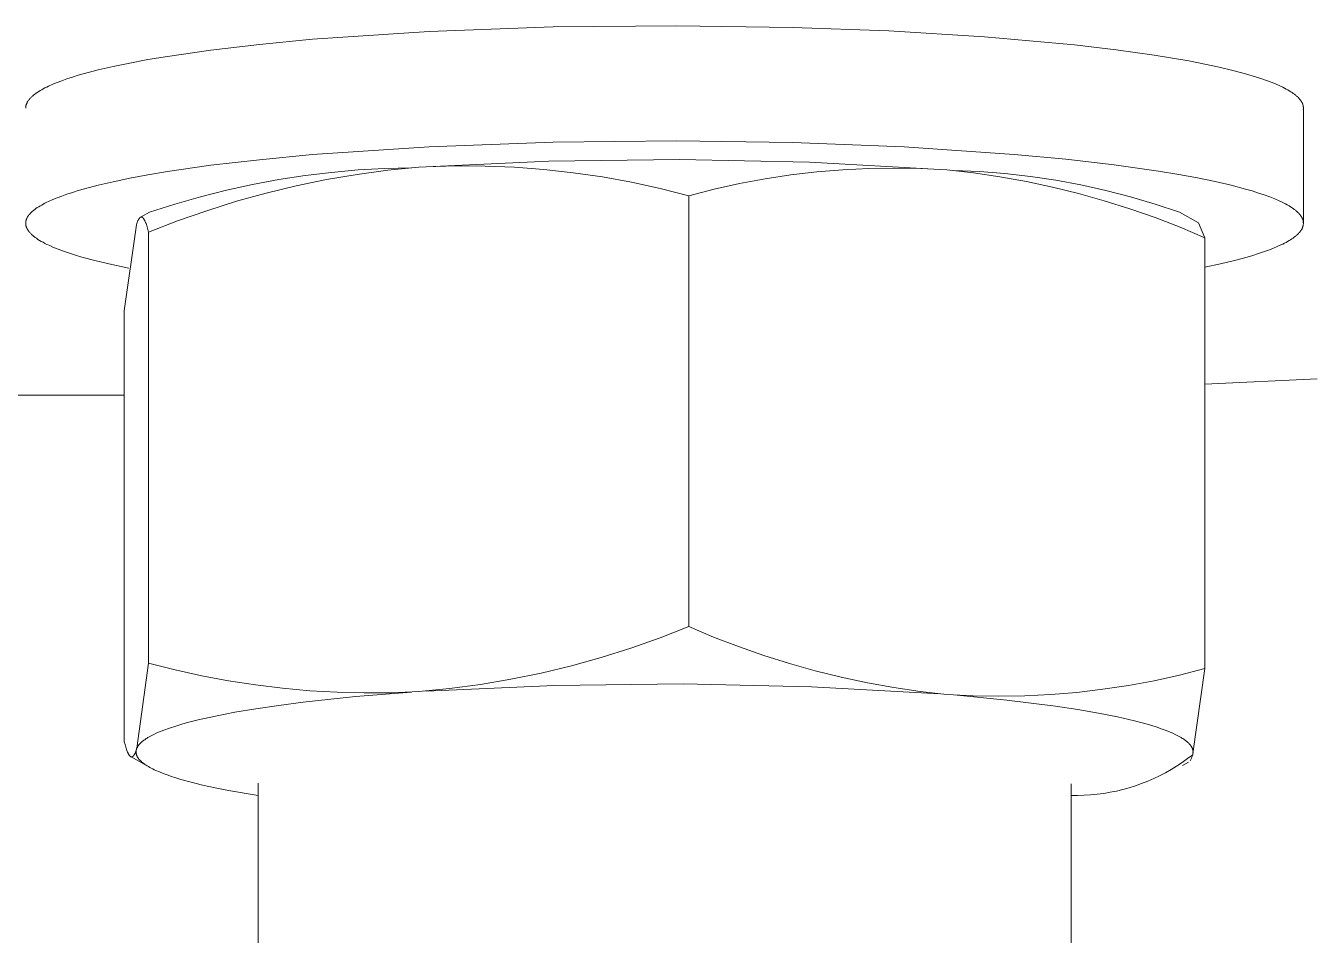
# Model space of a CAD drawing. Header units: millimetres. Extents: x -779 to 3049, y 55 to 2500.
# Drawn here: x -474.96 to -461.69, y 1987.08 to 1996.47 of the extents above; entities that cross this region are included whole.
import ezdxf

# ---------------------------------------------------------------- set-up
doc = ezdxf.new("R2010")
doc.units = ezdxf.units.MM
doc.layers.add('ZANO_R', color=7, linetype='Continuous', lineweight=0)

msp = doc.modelspace()

# ---------------------------------------------------------------- linework, layer by layer
at = {"layer": 'ZANO_R'}
for p, q in [((-471.995, 1996.332), (-470.789, 1996.413)), ((-470.789, 1996.413), (-469.508, 1996.459)), ((-469.508, 1996.459), (-468.234, 1996.472)), ((-468.234, 1996.472), (-467.035, 1996.455)), ((-467.035, 1996.455), (-466.04, 1996.418)), ((-466.04, 1996.418), (-465.053, 1996.358)), ((-473.046, 1996.221), (-472.544, 1996.279)), ((-472.544, 1996.279), (-471.995, 1996.332)), ((-465.053, 1996.358), (-464.123, 1996.274)), ((-464.123, 1996.274), (-463.694, 1996.224)), ((-473.696, 1996.122), (-473.494, 1996.156)), ((-473.494, 1996.156), (-473.046, 1996.221)), ((-463.694, 1996.224), (-463.299, 1996.168)), ((-463.299, 1996.168), (-462.941, 1996.108)), ((-474.351, 1995.978), (-474.211, 1996.015)), ((-474.211, 1996.015), (-474.055, 1996.052)), ((-474.055, 1996.052), (-473.883, 1996.087)), ((-473.883, 1996.087), (-473.696, 1996.122)), ((-462.941, 1996.108), (-462.778, 1996.076)), ((-462.778, 1996.076), (-462.627, 1996.044)), ((-462.627, 1996.044), (-462.487, 1996.01)), ((-462.487, 1996.01), (-462.358, 1995.976)), ((-474.721, 1995.848), (-474.679, 1995.867)), ((-474.679, 1995.867), (-474.634, 1995.885)), ((-474.634, 1995.885), (-474.585, 1995.904)), ((-474.585, 1995.904), (-474.532, 1995.923)), ((-474.532, 1995.923), (-474.476, 1995.941)), ((-474.476, 1995.941), (-474.415, 1995.96)), ((-474.415, 1995.96), (-474.351, 1995.978)), ((-462.358, 1995.976), (-462.242, 1995.942)), ((-462.242, 1995.942), (-462.189, 1995.924)), ((-462.189, 1995.924), (-462.139, 1995.907)), ((-462.139, 1995.907), (-462.092, 1995.889)), ((-462.092, 1995.889), (-462.048, 1995.871)), ((-462.048, 1995.871), (-462.007, 1995.854)), ((-474.909, 1995.725), (-474.904, 1995.731)), ((-474.904, 1995.731), (-474.899, 1995.736)), ((-474.899, 1995.736), (-474.893, 1995.741)), ((-474.893, 1995.741), (-474.887, 1995.746)), ((-474.887, 1995.746), (-474.881, 1995.752)), ((-474.881, 1995.752), (-474.875, 1995.757)), ((-474.875, 1995.757), (-474.868, 1995.762)), ((-474.868, 1995.762), (-474.862, 1995.767)), ((-474.862, 1995.767), (-474.855, 1995.772)), ((-474.855, 1995.772), (-474.84, 1995.783)), ((-474.84, 1995.783), (-474.824, 1995.793)), ((-474.824, 1995.793), (-474.809, 1995.802)), ((-474.809, 1995.802), (-474.793, 1995.811)), ((-474.793, 1995.811), (-474.776, 1995.82)), ((-474.776, 1995.82), (-474.759, 1995.83)), ((-474.759, 1995.83), (-474.74, 1995.839)), ((-474.74, 1995.839), (-474.721, 1995.848)), ((-462.007, 1995.854), (-461.97, 1995.836)), ((-461.97, 1995.836), (-461.952, 1995.827)), ((-461.952, 1995.827), (-461.935, 1995.818)), ((-461.935, 1995.818), (-461.919, 1995.809)), ((-461.919, 1995.809), (-461.904, 1995.8)), ((-461.904, 1995.8), (-461.889, 1995.791)), ((-461.889, 1995.791), (-461.876, 1995.782)), ((-461.876, 1995.782), (-461.863, 1995.773)), ((-461.863, 1995.773), (-461.851, 1995.764)), ((-461.851, 1995.764), (-461.839, 1995.755)), ((-461.839, 1995.755), (-461.834, 1995.751)), ((-461.834, 1995.751), (-461.829, 1995.746)), ((-461.829, 1995.746), (-461.824, 1995.742)), ((-461.824, 1995.742), (-461.819, 1995.737)), ((-461.819, 1995.737), (-461.814, 1995.733)), ((-461.814, 1995.733), (-461.81, 1995.728)), ((-461.81, 1995.728), (-461.805, 1995.724)), ((-474.958, 1995.633), (-474.957, 1995.636)), ((-474.958, 1995.631), (-474.958, 1995.633)), ((-474.958, 1995.628), (-474.958, 1995.631)), ((-474.958, 1995.625), (-474.958, 1995.628)), ((-474.958, 1995.622), (-474.958, 1995.625)), ((-474.957, 1995.639), (-474.956, 1995.642)), ((-474.957, 1995.636), (-474.957, 1995.639)), ((-474.956, 1995.644), (-474.955, 1995.647)), ((-474.956, 1995.642), (-474.956, 1995.644)), ((-474.955, 1995.65), (-474.954, 1995.653)), ((-474.955, 1995.647), (-474.955, 1995.65)), ((-474.954, 1995.653), (-474.953, 1995.655)), ((-474.953, 1995.655), (-474.952, 1995.658)), ((-474.952, 1995.658), (-474.951, 1995.661)), ((-474.951, 1995.661), (-474.95, 1995.664)), ((-474.95, 1995.664), (-474.949, 1995.666)), ((-474.949, 1995.666), (-474.948, 1995.669)), ((-474.948, 1995.669), (-474.947, 1995.672)), ((-474.947, 1995.672), (-474.946, 1995.674)), ((-474.946, 1995.674), (-474.944, 1995.677)), ((-474.944, 1995.677), (-474.943, 1995.68)), ((-474.943, 1995.68), (-474.942, 1995.683)), ((-474.942, 1995.683), (-474.94, 1995.685)), ((-474.94, 1995.685), (-474.938, 1995.688)), ((-474.938, 1995.688), (-474.937, 1995.691)), ((-474.937, 1995.691), (-474.935, 1995.693)), ((-474.935, 1995.693), (-474.931, 1995.699)), ((-474.931, 1995.699), (-474.927, 1995.704)), ((-474.927, 1995.704), (-474.923, 1995.709)), ((-474.923, 1995.709), (-474.919, 1995.715)), ((-474.919, 1995.715), (-474.914, 1995.72)), ((-474.914, 1995.72), (-474.909, 1995.725)), ((-461.805, 1995.724), (-461.801, 1995.719)), ((-461.801, 1995.719), (-461.797, 1995.715)), ((-461.797, 1995.715), (-461.794, 1995.71)), ((-461.794, 1995.71), (-461.79, 1995.706)), ((-461.79, 1995.706), (-461.787, 1995.702)), ((-461.787, 1995.702), (-461.784, 1995.697)), ((-461.784, 1995.697), (-461.781, 1995.693)), ((-461.781, 1995.693), (-461.778, 1995.688)), ((-461.778, 1995.688), (-461.775, 1995.684)), ((-461.775, 1995.684), (-461.773, 1995.679)), ((-461.773, 1995.679), (-461.771, 1995.675)), ((-461.771, 1995.675), (-461.769, 1995.671)), ((-461.769, 1995.671), (-461.767, 1995.666)), ((-461.767, 1995.666), (-461.765, 1995.662)), ((-461.765, 1995.662), (-461.764, 1995.657)), ((-461.764, 1995.657), (-461.762, 1995.653)), ((-461.762, 1995.653), (-461.761, 1995.649)), ((-461.761, 1995.649), (-461.76, 1995.644)), ((-461.76, 1995.644), (-461.76, 1995.64)), ((-461.76, 1995.64), (-461.759, 1995.635)), ((-461.759, 1995.606), (-461.76, 1995.605)), ((-461.759, 1995.635), (-461.758, 1995.631)), ((-461.758, 1995.631), (-461.758, 1995.627)), ((-461.758, 1995.627), (-461.758, 1995.622)), ((-461.758, 1995.622), (-461.758, 1994.436)), ((-471.995, 1995.142), (-470.789, 1995.223)), ((-470.789, 1995.223), (-469.508, 1995.269)), ((-469.508, 1995.269), (-468.234, 1995.282)), ((-468.234, 1995.282), (-467.035, 1995.265)), ((-467.035, 1995.265), (-465.881, 1995.22)), ((-465.881, 1995.22), (-464.748, 1995.144)), ((-473.046, 1995.031), (-472.544, 1995.089)), ((-472.544, 1995.089), (-471.995, 1995.142)), ((-469.552, 1995.075), (-470.897, 1995.011)), ((-468.205, 1995.092), (-469.552, 1995.075)), ((-466.859, 1995.063), (-468.205, 1995.092)), ((-465.514, 1994.989), (-466.859, 1995.063)), ((-464.748, 1995.144), (-464.213, 1995.094)), ((-464.213, 1995.094), (-463.713, 1995.036)), ((-473.883, 1994.897), (-473.696, 1994.932)), ((-473.696, 1994.932), (-473.494, 1994.966)), ((-473.494, 1994.966), (-473.046, 1995.031)), ((-471.798, 1994.958), (-472.071, 1994.925)), ((-471.849, 1994.883), (-471.533, 1994.937)), ((-471.523, 1994.983), (-471.798, 1994.958)), ((-471.533, 1994.937), (-471.216, 1994.98)), ((-471.248, 1994.999), (-471.523, 1994.983)), ((-470.973, 1995.006), (-471.248, 1994.999)), ((-471.216, 1994.98), (-470.897, 1995.011)), ((-470.821, 1995.016), (-470.517, 1995.025)), ((-470.517, 1995.025), (-470.212, 1995.023)), ((-470.212, 1995.023), (-469.907, 1995.011)), ((-469.907, 1995.011), (-469.604, 1994.988)), ((-469.604, 1994.988), (-469.301, 1994.954)), ((-469.301, 1994.954), (-468.999, 1994.911)), ((-467.319, 1994.891), (-467.053, 1994.932)), ((-467.053, 1994.932), (-466.785, 1994.963)), ((-466.785, 1994.963), (-466.517, 1994.985)), ((-466.517, 1994.985), (-466.248, 1994.998)), ((-466.248, 1994.998), (-465.979, 1995.002)), ((-465.979, 1995.002), (-465.71, 1994.997)), ((-465.71, 1994.997), (-465.442, 1994.983)), ((-465.442, 1994.983), (-465.167, 1994.952)), ((-465.105, 1994.966), (-465.37, 1994.977)), ((-465.167, 1994.952), (-464.893, 1994.912)), ((-464.842, 1994.945), (-465.105, 1994.966)), ((-464.579, 1994.916), (-464.842, 1994.945)), ((-463.713, 1995.036), (-463.256, 1994.971)), ((-463.256, 1994.971), (-463.046, 1994.937)), ((-463.046, 1994.937), (-462.851, 1994.901)), ((-474.351, 1994.788), (-474.211, 1994.825)), ((-474.211, 1994.825), (-474.055, 1994.862)), ((-474.055, 1994.862), (-473.883, 1994.897)), ((-472.614, 1994.833), (-472.884, 1994.774)), ((-472.343, 1994.883), (-472.614, 1994.833)), ((-472.474, 1994.744), (-472.163, 1994.819)), ((-472.071, 1994.925), (-472.343, 1994.883)), ((-472.163, 1994.819), (-471.849, 1994.883)), ((-468.999, 1994.911), (-468.699, 1994.856)), ((-468.699, 1994.856), (-468.402, 1994.792)), ((-467.846, 1994.784), (-467.583, 1994.842)), ((-467.583, 1994.842), (-467.319, 1994.891)), ((-464.893, 1994.912), (-464.62, 1994.863)), ((-464.62, 1994.863), (-464.35, 1994.806)), ((-464.317, 1994.877), (-464.579, 1994.916)), ((-464.35, 1994.806), (-464.081, 1994.74)), ((-464.057, 1994.829), (-464.317, 1994.877)), ((-463.799, 1994.772), (-464.057, 1994.829)), ((-462.851, 1994.901), (-462.67, 1994.863)), ((-462.67, 1994.863), (-462.504, 1994.825)), ((-462.504, 1994.825), (-462.355, 1994.786)), ((-474.721, 1994.658), (-474.679, 1994.677)), ((-474.679, 1994.677), (-474.634, 1994.695)), ((-474.634, 1994.695), (-474.585, 1994.714)), ((-474.585, 1994.714), (-474.532, 1994.733)), ((-474.532, 1994.733), (-474.476, 1994.751)), ((-474.476, 1994.751), (-474.415, 1994.77)), ((-474.415, 1994.77), (-474.351, 1994.788)), ((-473.151, 1994.707), (-473.416, 1994.631)), ((-472.884, 1994.774), (-473.151, 1994.707)), ((-472.782, 1994.659), (-472.474, 1994.744)), ((-468.402, 1994.792), (-468.106, 1994.717)), ((-468.106, 1994.717), (-467.846, 1994.784)), ((-468.106, 1994.717), (-468.106, 1990.269)), ((-464.081, 1994.74), (-463.815, 1994.665)), ((-463.815, 1994.665), (-463.551, 1994.582)), ((-463.543, 1994.706), (-463.799, 1994.772)), ((-463.289, 1994.631), (-463.543, 1994.706)), ((-462.355, 1994.786), (-462.287, 1994.766)), ((-462.287, 1994.766), (-462.222, 1994.745)), ((-462.222, 1994.745), (-462.162, 1994.725)), ((-462.162, 1994.725), (-462.106, 1994.705)), ((-462.106, 1994.705), (-462.054, 1994.684)), ((-462.054, 1994.684), (-462.007, 1994.663)), ((-474.916, 1994.528), (-474.912, 1994.533)), ((-474.912, 1994.533), (-474.908, 1994.537)), ((-474.908, 1994.537), (-474.903, 1994.542)), ((-474.903, 1994.542), (-474.898, 1994.547)), ((-474.898, 1994.547), (-474.893, 1994.552)), ((-474.893, 1994.552), (-474.888, 1994.556)), ((-474.888, 1994.556), (-474.882, 1994.561)), ((-474.882, 1994.561), (-474.876, 1994.566)), ((-474.876, 1994.566), (-474.864, 1994.575)), ((-474.864, 1994.575), (-474.852, 1994.584)), ((-474.852, 1994.584), (-474.838, 1994.594)), ((-474.838, 1994.594), (-474.824, 1994.603)), ((-474.824, 1994.603), (-474.809, 1994.612)), ((-474.809, 1994.612), (-474.793, 1994.621)), ((-474.793, 1994.621), (-474.776, 1994.63)), ((-474.776, 1994.63), (-474.759, 1994.64)), ((-474.759, 1994.64), (-474.74, 1994.649)), ((-474.74, 1994.649), (-474.721, 1994.658)), ((-473.766, 1994.498), (-473.678, 1994.547)), ((-473.416, 1994.631), (-473.678, 1994.547)), ((-473.39, 1994.456), (-473.088, 1994.562)), ((-473.088, 1994.562), (-472.782, 1994.659)), ((-463.551, 1994.582), (-463.29, 1994.491)), ((-463.038, 1994.547), (-463.289, 1994.631)), ((-463.038, 1994.547), (-462.843, 1994.438)), ((-462.007, 1994.663), (-461.985, 1994.653)), ((-461.985, 1994.653), (-461.964, 1994.643)), ((-461.964, 1994.643), (-461.944, 1994.632)), ((-461.944, 1994.632), (-461.925, 1994.622)), ((-461.925, 1994.622), (-461.907, 1994.612)), ((-461.907, 1994.612), (-461.89, 1994.601)), ((-461.89, 1994.601), (-461.874, 1994.591)), ((-461.874, 1994.591), (-461.859, 1994.58)), ((-461.859, 1994.58), (-461.852, 1994.575)), ((-461.852, 1994.575), (-461.845, 1994.57)), ((-461.845, 1994.57), (-461.839, 1994.565)), ((-461.839, 1994.565), (-461.833, 1994.56)), ((-461.833, 1994.56), (-461.827, 1994.554)), ((-461.827, 1994.554), (-461.821, 1994.549)), ((-461.821, 1994.549), (-461.815, 1994.544)), ((-461.815, 1994.544), (-461.81, 1994.539)), ((-461.81, 1994.539), (-461.805, 1994.534)), ((-461.805, 1994.534), (-461.801, 1994.529)), ((-474.958, 1994.442), (-474.957, 1994.445)), ((-474.958, 1994.44), (-474.958, 1994.442)), ((-474.958, 1994.437), (-474.958, 1994.44)), ((-474.958, 1994.435), (-474.958, 1994.437)), ((-474.958, 1994.432), (-474.958, 1994.435)), ((-474.958, 1994.43), (-474.958, 1994.432)), ((-474.958, 1994.427), (-474.958, 1994.43)), ((-474.958, 1994.425), (-474.958, 1994.427)), ((-474.958, 1994.422), (-474.958, 1994.425)), ((-474.957, 1994.42), (-474.958, 1994.422)), ((-474.957, 1994.45), (-474.956, 1994.452)), ((-474.957, 1994.447), (-474.957, 1994.45)), ((-474.957, 1994.445), (-474.957, 1994.447)), ((-474.957, 1994.417), (-474.957, 1994.42)), ((-474.957, 1994.415), (-474.957, 1994.417)), ((-474.956, 1994.412), (-474.957, 1994.415)), ((-474.956, 1994.455), (-474.955, 1994.457)), ((-474.956, 1994.452), (-474.956, 1994.455)), ((-474.956, 1994.41), (-474.956, 1994.412)), ((-474.955, 1994.407), (-474.956, 1994.41)), ((-474.955, 1994.46), (-474.954, 1994.462)), ((-474.955, 1994.457), (-474.955, 1994.46)), ((-474.955, 1994.405), (-474.955, 1994.407)), ((-474.954, 1994.402), (-474.955, 1994.405)), ((-474.954, 1994.462), (-474.953, 1994.465)), ((-474.953, 1994.4), (-474.954, 1994.402)), ((-474.953, 1994.467), (-474.952, 1994.469)), ((-474.953, 1994.465), (-474.953, 1994.467)), ((-474.952, 1994.397), (-474.953, 1994.4)), ((-474.952, 1994.469), (-474.951, 1994.472)), ((-474.951, 1994.472), (-474.95, 1994.474)), ((-474.95, 1994.474), (-474.949, 1994.477)), ((-474.949, 1994.477), (-474.948, 1994.479)), ((-474.948, 1994.479), (-474.947, 1994.482)), ((-474.947, 1994.482), (-474.946, 1994.484)), ((-474.946, 1994.484), (-474.945, 1994.487)), ((-474.945, 1994.487), (-474.943, 1994.489)), ((-474.943, 1994.489), (-474.941, 1994.494)), ((-474.941, 1994.494), (-474.938, 1994.499)), ((-474.938, 1994.499), (-474.935, 1994.504)), ((-474.935, 1994.504), (-474.932, 1994.509)), ((-474.932, 1994.509), (-474.928, 1994.513)), ((-474.928, 1994.513), (-474.924, 1994.518)), ((-474.924, 1994.518), (-474.92, 1994.523)), ((-474.92, 1994.523), (-474.916, 1994.528)), ((-473.94, 1993.528), (-473.814, 1994.417)), ((-473.814, 1994.417), (-473.81, 1994.429)), ((-473.81, 1994.429), (-473.806, 1994.441)), ((-473.806, 1994.441), (-473.802, 1994.451)), ((-473.802, 1994.451), (-473.8, 1994.456)), ((-473.8, 1994.456), (-473.798, 1994.46)), ((-473.798, 1994.46), (-473.796, 1994.464)), ((-473.796, 1994.464), (-473.794, 1994.468)), ((-473.794, 1994.468), (-473.792, 1994.472)), ((-473.792, 1994.472), (-473.79, 1994.475)), ((-473.79, 1994.475), (-473.789, 1994.477)), ((-473.789, 1994.477), (-473.788, 1994.479)), ((-473.788, 1994.479), (-473.787, 1994.48)), ((-473.787, 1994.48), (-473.786, 1994.482)), ((-473.786, 1994.482), (-473.785, 1994.483)), ((-473.785, 1994.483), (-473.784, 1994.484)), ((-473.784, 1994.484), (-473.783, 1994.485)), ((-473.783, 1994.485), (-473.782, 1994.487)), ((-473.782, 1994.487), (-473.781, 1994.488)), ((-473.781, 1994.488), (-473.78, 1994.489)), ((-473.78, 1994.489), (-473.779, 1994.49)), ((-473.779, 1994.49), (-473.778, 1994.491)), ((-473.778, 1994.491), (-473.777, 1994.491)), ((-473.777, 1994.491), (-473.776, 1994.492)), ((-473.777, 1994.491), (-473.777, 1994.491)), ((-473.776, 1994.492), (-473.775, 1994.493)), ((-473.776, 1994.492), (-473.776, 1994.492)), ((-473.775, 1994.493), (-473.775, 1994.493)), ((-473.775, 1994.493), (-473.774, 1994.493)), ((-473.774, 1994.493), (-473.774, 1994.494)), ((-473.774, 1994.494), (-473.773, 1994.494)), ((-473.773, 1994.494), (-473.772, 1994.495)), ((-473.773, 1994.494), (-473.773, 1994.494)), ((-473.772, 1994.495), (-473.772, 1994.495)), ((-473.772, 1994.495), (-473.771, 1994.495)), ((-473.771, 1994.495), (-473.771, 1994.495)), ((-473.771, 1994.495), (-473.77, 1994.495)), ((-473.77, 1994.495), (-473.77, 1994.496)), ((-473.77, 1994.496), (-473.769, 1994.496)), ((-473.769, 1994.496), (-473.769, 1994.496)), ((-473.769, 1994.496), (-473.768, 1994.496)), ((-473.768, 1994.496), (-473.768, 1994.496)), ((-473.768, 1994.496), (-473.767, 1994.496)), ((-473.767, 1994.496), (-473.767, 1994.497)), ((-473.767, 1994.497), (-473.766, 1994.497)), ((-473.766, 1994.497), (-473.766, 1994.497)), ((-473.766, 1994.497), (-473.765, 1994.497)), ((-473.765, 1994.497), (-473.765, 1994.497)), ((-473.765, 1994.497), (-473.764, 1994.497)), ((-473.764, 1994.497), (-473.764, 1994.497)), ((-473.764, 1994.497), (-473.763, 1994.497)), ((-473.763, 1994.497), (-473.763, 1994.497)), ((-473.763, 1994.497), (-473.762, 1994.497)), ((-473.762, 1994.497), (-473.762, 1994.497)), ((-473.762, 1994.497), (-473.761, 1994.497)), ((-473.761, 1994.497), (-473.761, 1994.497)), ((-473.761, 1994.497), (-473.76, 1994.497)), ((-473.76, 1994.497), (-473.76, 1994.497)), ((-473.76, 1994.497), (-473.759, 1994.496)), ((-473.759, 1994.496), (-473.759, 1994.496)), ((-473.759, 1994.496), (-473.758, 1994.496)), ((-473.758, 1994.496), (-473.758, 1994.496)), ((-473.758, 1994.496), (-473.758, 1994.496)), ((-473.758, 1994.496), (-473.757, 1994.496)), ((-473.757, 1994.496), (-473.757, 1994.495)), ((-473.757, 1994.495), (-473.756, 1994.495)), ((-473.756, 1994.495), (-473.756, 1994.495)), ((-473.756, 1994.495), (-473.755, 1994.495)), ((-473.755, 1994.495), (-473.755, 1994.495)), ((-473.755, 1994.495), (-473.754, 1994.494)), ((-473.754, 1994.494), (-473.754, 1994.494)), ((-473.754, 1994.494), (-473.753, 1994.494)), ((-473.753, 1994.494), (-473.753, 1994.493)), ((-473.753, 1994.493), (-473.752, 1994.493)), ((-473.752, 1994.493), (-473.752, 1994.493)), ((-473.752, 1994.493), (-473.751, 1994.492)), ((-473.751, 1994.492), (-473.751, 1994.492)), ((-473.751, 1994.492), (-473.75, 1994.492)), ((-473.75, 1994.492), (-473.749, 1994.491)), ((-473.749, 1994.491), (-473.748, 1994.49)), ((-473.748, 1994.49), (-473.747, 1994.489)), ((-473.747, 1994.489), (-473.746, 1994.488)), ((-473.746, 1994.488), (-473.745, 1994.487)), ((-473.745, 1994.487), (-473.744, 1994.486)), ((-473.744, 1994.486), (-473.743, 1994.485)), ((-473.743, 1994.485), (-473.742, 1994.484)), ((-473.742, 1994.484), (-473.741, 1994.482)), ((-473.741, 1994.482), (-473.74, 1994.481)), ((-473.74, 1994.481), (-473.739, 1994.48)), ((-473.739, 1994.48), (-473.738, 1994.478)), ((-473.738, 1994.478), (-473.736, 1994.475)), ((-473.736, 1994.475), (-473.734, 1994.472)), ((-473.734, 1994.472), (-473.733, 1994.469)), ((-473.733, 1994.469), (-473.731, 1994.465)), ((-473.731, 1994.465), (-473.729, 1994.461)), ((-473.729, 1994.461), (-473.727, 1994.457)), ((-473.727, 1994.457), (-473.723, 1994.449)), ((-473.723, 1994.449), (-473.719, 1994.439)), ((-473.719, 1994.439), (-473.715, 1994.429)), ((-473.715, 1994.429), (-473.711, 1994.419)), ((-473.711, 1994.419), (-473.707, 1994.407)), ((-473.707, 1994.407), (-473.703, 1994.395)), ((-473.688, 1994.339), (-473.39, 1994.456)), ((-463.29, 1994.491), (-463.031, 1994.391)), ((-462.777, 1994.283), (-462.843, 1994.438)), ((-461.801, 1994.529), (-461.796, 1994.523)), ((-461.796, 1994.523), (-461.792, 1994.518)), ((-461.792, 1994.518), (-461.788, 1994.513)), ((-461.788, 1994.513), (-461.784, 1994.508)), ((-461.784, 1994.508), (-461.781, 1994.503)), ((-461.781, 1994.503), (-461.778, 1994.498)), ((-461.778, 1994.498), (-461.775, 1994.492)), ((-461.775, 1994.492), (-461.772, 1994.487)), ((-461.772, 1994.487), (-461.77, 1994.482)), ((-461.77, 1994.482), (-461.767, 1994.477)), ((-461.767, 1994.477), (-461.765, 1994.472)), ((-461.765, 1994.472), (-461.764, 1994.467)), ((-461.764, 1994.467), (-461.762, 1994.462)), ((-461.763, 1994.401), (-461.764, 1994.396)), ((-461.761, 1994.406), (-461.763, 1994.401)), ((-461.762, 1994.462), (-461.761, 1994.457)), ((-461.761, 1994.457), (-461.76, 1994.452)), ((-461.76, 1994.411), (-461.761, 1994.406)), ((-461.76, 1994.452), (-461.759, 1994.447)), ((-461.759, 1994.416), (-461.76, 1994.411)), ((-461.759, 1994.447), (-461.759, 1994.441)), ((-461.759, 1994.441), (-461.758, 1994.436)), ((-461.758, 1994.426), (-461.759, 1994.421)), ((-461.759, 1994.421), (-461.759, 1994.416)), ((-461.758, 1994.436), (-461.758, 1994.431)), ((-461.758, 1994.431), (-461.758, 1994.426)), ((-474.952, 1994.394), (-474.952, 1994.397)), ((-474.951, 1994.392), (-474.952, 1994.394)), ((-474.95, 1994.389), (-474.951, 1994.392)), ((-474.949, 1994.387), (-474.95, 1994.389)), ((-474.948, 1994.384), (-474.949, 1994.387)), ((-474.946, 1994.382), (-474.948, 1994.384)), ((-474.945, 1994.379), (-474.946, 1994.382)), ((-474.944, 1994.377), (-474.945, 1994.379)), ((-474.943, 1994.374), (-474.944, 1994.377)), ((-474.941, 1994.372), (-474.943, 1994.374)), ((-474.94, 1994.369), (-474.941, 1994.372)), ((-474.937, 1994.364), (-474.94, 1994.369)), ((-474.933, 1994.359), (-474.937, 1994.364)), ((-474.93, 1994.354), (-474.933, 1994.359)), ((-474.926, 1994.349), (-474.93, 1994.354)), ((-474.922, 1994.344), (-474.926, 1994.349)), ((-474.918, 1994.338), (-474.922, 1994.344)), ((-474.913, 1994.333), (-474.918, 1994.338)), ((-474.908, 1994.328), (-474.913, 1994.333)), ((-474.903, 1994.323), (-474.908, 1994.328)), ((-474.898, 1994.318), (-474.903, 1994.323)), ((-474.893, 1994.313), (-474.898, 1994.318)), ((-474.887, 1994.308), (-474.893, 1994.313)), ((-474.881, 1994.303), (-474.887, 1994.308)), ((-474.874, 1994.297), (-474.881, 1994.303)), ((-474.868, 1994.292), (-474.874, 1994.297)), ((-474.861, 1994.287), (-474.868, 1994.292)), ((-474.847, 1994.277), (-474.861, 1994.287)), ((-474.831, 1994.266), (-474.847, 1994.277)), ((-473.703, 1994.395), (-473.696, 1994.368)), ((-473.696, 1994.368), (-473.688, 1994.339)), ((-473.688, 1989.892), (-473.688, 1994.339)), ((-463.031, 1994.391), (-462.777, 1994.283)), ((-462.777, 1989.836), (-462.777, 1994.283)), ((-461.878, 1994.271), (-461.892, 1994.262)), ((-461.864, 1994.28), (-461.878, 1994.271)), ((-461.852, 1994.29), (-461.864, 1994.28)), ((-461.84, 1994.299), (-461.852, 1994.29)), ((-461.834, 1994.304), (-461.84, 1994.299)), ((-461.828, 1994.309), (-461.834, 1994.304)), ((-461.823, 1994.313), (-461.828, 1994.309)), ((-461.818, 1994.318), (-461.823, 1994.313)), ((-461.813, 1994.323), (-461.818, 1994.318)), ((-461.808, 1994.328), (-461.813, 1994.323)), ((-461.804, 1994.333), (-461.808, 1994.328)), ((-461.799, 1994.337), (-461.804, 1994.333)), ((-461.795, 1994.342), (-461.799, 1994.337)), ((-461.791, 1994.347), (-461.795, 1994.342)), ((-461.788, 1994.352), (-461.791, 1994.347)), ((-461.784, 1994.357), (-461.788, 1994.352)), ((-461.781, 1994.362), (-461.784, 1994.357)), ((-461.778, 1994.367), (-461.781, 1994.362)), ((-461.775, 1994.372), (-461.778, 1994.367)), ((-461.772, 1994.376), (-461.775, 1994.372)), ((-461.77, 1994.381), (-461.772, 1994.376)), ((-461.768, 1994.386), (-461.77, 1994.381)), ((-461.766, 1994.391), (-461.768, 1994.386)), ((-461.764, 1994.396), (-461.766, 1994.391)), ((-474.815, 1994.256), (-474.831, 1994.266)), ((-474.797, 1994.246), (-474.815, 1994.256)), ((-474.779, 1994.236), (-474.797, 1994.246)), ((-474.759, 1994.225), (-474.779, 1994.236)), ((-474.739, 1994.215), (-474.759, 1994.225)), ((-474.717, 1994.205), (-474.739, 1994.215)), ((-474.671, 1994.184), (-474.717, 1994.205)), ((-474.621, 1994.164), (-474.671, 1994.184)), ((-474.566, 1994.144), (-474.621, 1994.164)), ((-474.507, 1994.123), (-474.566, 1994.144)), ((-462.169, 1994.137), (-462.222, 1994.119)), ((-462.119, 1994.155), (-462.169, 1994.137)), ((-462.073, 1994.173), (-462.119, 1994.155)), ((-462.03, 1994.191), (-462.073, 1994.173)), ((-461.991, 1994.209), (-462.03, 1994.191)), ((-461.972, 1994.218), (-461.991, 1994.209)), ((-461.955, 1994.226), (-461.972, 1994.218)), ((-461.938, 1994.235), (-461.955, 1994.226)), ((-461.922, 1994.244), (-461.938, 1994.235)), ((-461.906, 1994.253), (-461.922, 1994.244)), ((-461.892, 1994.262), (-461.906, 1994.253)), ((-474.444, 1994.103), (-474.507, 1994.123)), ((-474.377, 1994.084), (-474.444, 1994.103)), ((-474.231, 1994.044), (-474.377, 1994.084)), ((-474.069, 1994.006), (-474.231, 1994.044)), ((-473.892, 1993.969), (-474.069, 1994.006)), ((-462.616, 1994.013), (-462.777, 1993.979)), ((-462.471, 1994.048), (-462.616, 1994.013)), ((-462.339, 1994.083), (-462.471, 1994.048)), ((-462.279, 1994.101), (-462.339, 1994.083)), ((-462.222, 1994.119), (-462.279, 1994.101)), ((-473.94, 1989.08), (-473.94, 1993.528)), ((-461.616, 1992.825), (-462.777, 1992.771)), ((-473.94, 1992.659), (-488.359, 1992.659)), ((-468.405, 1990.152), (-468.707, 1990.046)), ((-468.106, 1990.269), (-468.405, 1990.152)), ((-468.106, 1990.269), (-467.852, 1990.161)), ((-467.852, 1990.161), (-467.594, 1990.062)), ((-468.707, 1990.046), (-469.012, 1989.95)), ((-467.594, 1990.062), (-467.332, 1989.97)), ((-473.688, 1989.892), (-473.81, 1989.014)), ((-473.415, 1989.822), (-473.688, 1989.892)), ((-469.012, 1989.95), (-469.32, 1989.864)), ((-467.332, 1989.97), (-467.068, 1989.887)), ((-473.14, 1989.761), (-473.415, 1989.822)), ((-472.863, 1989.709), (-473.14, 1989.761)), ((-469.632, 1989.789), (-469.945, 1989.725)), ((-469.32, 1989.864), (-469.632, 1989.789)), ((-467.068, 1989.887), (-466.802, 1989.812)), ((-466.802, 1989.812), (-466.533, 1989.746)), ((-463.3, 1989.71), (-463.037, 1989.768)), ((-463.037, 1989.768), (-462.777, 1989.836)), ((-462.899, 1988.957), (-462.777, 1989.836)), ((-472.584, 1989.666), (-472.863, 1989.709)), ((-472.304, 1989.632), (-472.584, 1989.666)), ((-472.024, 1989.606), (-472.304, 1989.632)), ((-470.579, 1989.629), (-470.897, 1989.597)), ((-469.495, 1989.662), (-470.821, 1989.602)), ((-470.261, 1989.671), (-470.579, 1989.629)), ((-469.945, 1989.725), (-470.261, 1989.671)), ((-468.167, 1989.677), (-469.495, 1989.662)), ((-466.84, 1989.648), (-468.167, 1989.677)), ((-465.514, 1989.575), (-466.84, 1989.648)), ((-466.533, 1989.746), (-466.263, 1989.689)), ((-466.263, 1989.689), (-465.99, 1989.64)), ((-465.99, 1989.64), (-465.716, 1989.6)), ((-463.831, 1989.621), (-463.564, 1989.661)), ((-463.564, 1989.661), (-463.3, 1989.71)), ((-471.552, 1989.545), (-472.093, 1989.487)), ((-471.742, 1989.59), (-472.024, 1989.606)), ((-471.461, 1989.583), (-471.742, 1989.59)), ((-470.973, 1989.592), (-471.552, 1989.545)), ((-471.179, 1989.586), (-471.461, 1989.583)), ((-470.897, 1989.597), (-471.179, 1989.586)), ((-465.716, 1989.6), (-465.442, 1989.569)), ((-465.442, 1989.569), (-465.173, 1989.555)), ((-464.822, 1989.51), (-465.37, 1989.563)), ((-465.173, 1989.555), (-464.904, 1989.55)), ((-464.904, 1989.55), (-464.635, 1989.554)), ((-464.318, 1989.447), (-464.822, 1989.51)), ((-464.635, 1989.554), (-464.366, 1989.567)), ((-464.366, 1989.567), (-464.098, 1989.589)), ((-464.098, 1989.589), (-463.831, 1989.621)), ((-472.798, 1989.384), (-472.998, 1989.345)), ((-472.58, 1989.42), (-472.798, 1989.384)), ((-472.344, 1989.455), (-472.58, 1989.42)), ((-472.093, 1989.487), (-472.344, 1989.455)), ((-464.087, 1989.412), (-464.318, 1989.447)), ((-463.874, 1989.375), (-464.087, 1989.412)), ((-463.678, 1989.337), (-463.874, 1989.375)), ((-473.407, 1989.242), (-473.472, 1989.221)), ((-473.336, 1989.263), (-473.407, 1989.242)), ((-473.259, 1989.284), (-473.336, 1989.263)), ((-473.178, 1989.305), (-473.259, 1989.284)), ((-472.998, 1989.345), (-473.178, 1989.305)), ((-463.503, 1989.296), (-463.678, 1989.337)), ((-463.424, 1989.275), (-463.503, 1989.296)), ((-463.349, 1989.254), (-463.424, 1989.275)), ((-463.281, 1989.233), (-463.349, 1989.254)), ((-463.217, 1989.211), (-463.281, 1989.233)), ((-473.737, 1989.095), (-473.744, 1989.09)), ((-473.729, 1989.101), (-473.737, 1989.095)), ((-473.721, 1989.106), (-473.729, 1989.101)), ((-473.713, 1989.112), (-473.721, 1989.106)), ((-473.704, 1989.117), (-473.713, 1989.112)), ((-473.695, 1989.123), (-473.704, 1989.117)), ((-473.676, 1989.134), (-473.695, 1989.123)), ((-473.656, 1989.145), (-473.676, 1989.134)), ((-473.634, 1989.156), (-473.656, 1989.145)), ((-473.61, 1989.167), (-473.634, 1989.156)), ((-473.585, 1989.177), (-473.61, 1989.167)), ((-473.559, 1989.188), (-473.585, 1989.177)), ((-473.531, 1989.199), (-473.559, 1989.188)), ((-473.472, 1989.221), (-473.531, 1989.199)), ((-463.188, 1989.2), (-463.217, 1989.211)), ((-463.16, 1989.189), (-463.188, 1989.2)), ((-463.133, 1989.178), (-463.16, 1989.189)), ((-463.108, 1989.167), (-463.133, 1989.178)), ((-463.084, 1989.156), (-463.108, 1989.167)), ((-463.062, 1989.145), (-463.084, 1989.156)), ((-463.041, 1989.134), (-463.062, 1989.145)), ((-463.022, 1989.123), (-463.041, 1989.134)), ((-463.013, 1989.118), (-463.022, 1989.123)), ((-463.004, 1989.112), (-463.013, 1989.118)), ((-462.995, 1989.106), (-463.004, 1989.112)), ((-462.987, 1989.101), (-462.995, 1989.106)), ((-462.979, 1989.095), (-462.987, 1989.101)), ((-462.972, 1989.09), (-462.979, 1989.095)), ((-473.932, 1989.051), (-473.94, 1989.08)), ((-473.924, 1989.025), (-473.932, 1989.051)), ((-473.92, 1989.012), (-473.924, 1989.025)), ((-473.916, 1989.001), (-473.92, 1989.012)), ((-473.913, 1988.99), (-473.916, 1989.001)), ((-473.909, 1988.98), (-473.913, 1988.99)), ((-473.905, 1988.971), (-473.909, 1988.98)), ((-473.901, 1988.962), (-473.905, 1988.971)), ((-473.899, 1988.958), (-473.901, 1988.962)), ((-473.897, 1988.954), (-473.899, 1988.958)), ((-473.83, 1988.959), (-473.832, 1988.956)), ((-473.828, 1988.963), (-473.83, 1988.959)), ((-473.824, 1988.972), (-473.828, 1988.963)), ((-473.821, 1988.981), (-473.824, 1988.972)), ((-473.817, 1988.992), (-473.821, 1988.981)), ((-473.817, 1988.985), (-473.818, 1988.983)), ((-473.818, 1988.983), (-473.818, 1988.981)), ((-473.818, 1988.981), (-473.818, 1988.979)), ((-473.818, 1988.979), (-473.818, 1988.977)), ((-473.818, 1988.977), (-473.818, 1988.976)), ((-473.818, 1988.976), (-473.818, 1988.974)), ((-473.818, 1988.974), (-473.818, 1988.972)), ((-473.818, 1988.972), (-473.818, 1988.97)), ((-473.818, 1988.97), (-473.818, 1988.968)), ((-473.818, 1988.968), (-473.818, 1988.966)), ((-473.818, 1988.966), (-473.818, 1988.964)), ((-473.818, 1988.964), (-473.817, 1988.962)), ((-473.816, 1988.993), (-473.817, 1988.991)), ((-473.817, 1988.991), (-473.817, 1988.989)), ((-473.817, 1988.989), (-473.817, 1988.987)), ((-473.817, 1988.987), (-473.817, 1988.985)), ((-473.817, 1988.962), (-473.817, 1988.96)), ((-473.817, 1988.96), (-473.817, 1988.958)), ((-473.817, 1988.958), (-473.816, 1988.956)), ((-473.815, 1988.997), (-473.816, 1988.995)), ((-473.816, 1988.995), (-473.816, 1988.993)), ((-473.814, 1989.001), (-473.815, 1988.999)), ((-473.815, 1988.999), (-473.815, 1988.997)), ((-473.813, 1989.005), (-473.814, 1989.002)), ((-473.814, 1989.002), (-473.814, 1989.001)), ((-473.812, 1989.008), (-473.813, 1989.005)), ((-473.811, 1989.011), (-473.812, 1989.008)), ((-473.81, 1989.013), (-473.811, 1989.011)), ((-473.809, 1989.016), (-473.81, 1989.013)), ((-473.807, 1989.019), (-473.809, 1989.016)), ((-473.806, 1989.021), (-473.807, 1989.019)), ((-473.804, 1989.024), (-473.806, 1989.021)), ((-473.803, 1989.027), (-473.804, 1989.024)), ((-473.801, 1989.03), (-473.803, 1989.027)), ((-473.8, 1989.032), (-473.801, 1989.03)), ((-473.798, 1989.035), (-473.8, 1989.032)), ((-473.796, 1989.038), (-473.798, 1989.035)), ((-473.794, 1989.04), (-473.796, 1989.038)), ((-473.792, 1989.043), (-473.794, 1989.04)), ((-473.79, 1989.046), (-473.792, 1989.043)), ((-473.788, 1989.049), (-473.79, 1989.046)), ((-473.785, 1989.051), (-473.788, 1989.049)), ((-473.78, 1989.057), (-473.785, 1989.051)), ((-473.775, 1989.062), (-473.78, 1989.057)), ((-473.77, 1989.068), (-473.775, 1989.062)), ((-473.764, 1989.073), (-473.77, 1989.068)), ((-473.758, 1989.079), (-473.764, 1989.073)), ((-473.751, 1989.084), (-473.758, 1989.079)), ((-473.744, 1989.09), (-473.751, 1989.084)), ((-462.965, 1989.084), (-462.972, 1989.09)), ((-462.958, 1989.079), (-462.965, 1989.084)), ((-462.952, 1989.073), (-462.958, 1989.079)), ((-462.946, 1989.067), (-462.952, 1989.073)), ((-462.941, 1989.062), (-462.946, 1989.067)), ((-462.935, 1989.056), (-462.941, 1989.062)), ((-462.933, 1989.054), (-462.935, 1989.056)), ((-462.93, 1989.051), (-462.933, 1989.054)), ((-462.928, 1989.048), (-462.93, 1989.051)), ((-462.926, 1989.045), (-462.928, 1989.048)), ((-462.924, 1989.042), (-462.926, 1989.045)), ((-462.922, 1989.04), (-462.924, 1989.042)), ((-462.92, 1989.037), (-462.922, 1989.04)), ((-462.918, 1989.034), (-462.92, 1989.037)), ((-462.916, 1989.031), (-462.918, 1989.034)), ((-462.914, 1989.029), (-462.916, 1989.031)), ((-462.913, 1989.026), (-462.914, 1989.029)), ((-462.911, 1989.023), (-462.913, 1989.026)), ((-462.91, 1989.02), (-462.911, 1989.023)), ((-462.908, 1989.017), (-462.91, 1989.02)), ((-462.907, 1989.015), (-462.908, 1989.017)), ((-462.906, 1989.012), (-462.907, 1989.015)), ((-462.905, 1989.009), (-462.906, 1989.012)), ((-462.904, 1989.006), (-462.905, 1989.009)), ((-462.903, 1989.004), (-462.904, 1989.006)), ((-462.902, 1989.001), (-462.903, 1989.004)), ((-462.901, 1988.998), (-462.902, 1989.001)), ((-462.901, 1988.995), (-462.901, 1988.998)), ((-462.9, 1988.993), (-462.901, 1988.995)), ((-462.899, 1988.99), (-462.9, 1988.993)), ((-462.9, 1988.957), (-462.899, 1988.96)), ((-462.899, 1988.987), (-462.899, 1988.99)), ((-462.899, 1988.984), (-462.899, 1988.987)), ((-462.898, 1988.982), (-462.899, 1988.984)), ((-462.899, 1988.965), (-462.898, 1988.968)), ((-462.899, 1988.963), (-462.899, 1988.965)), ((-462.899, 1988.96), (-462.899, 1988.963)), ((-462.898, 1988.979), (-462.898, 1988.982)), ((-462.898, 1988.976), (-462.898, 1988.979)), ((-462.898, 1988.973), (-462.898, 1988.976)), ((-462.898, 1988.971), (-462.898, 1988.973)), ((-462.898, 1988.968), (-462.898, 1988.971)), ((-473.895, 1988.951), (-473.897, 1988.954)), ((-473.893, 1988.947), (-473.895, 1988.951)), ((-473.891, 1988.944), (-473.893, 1988.947)), ((-473.889, 1988.941), (-473.891, 1988.944)), ((-473.888, 1988.94), (-473.889, 1988.941)), ((-473.887, 1988.938), (-473.888, 1988.94)), ((-473.886, 1988.937), (-473.887, 1988.938)), ((-473.885, 1988.936), (-473.886, 1988.937)), ((-473.884, 1988.935), (-473.885, 1988.936)), ((-473.883, 1988.933), (-473.884, 1988.935)), ((-473.882, 1988.932), (-473.883, 1988.933)), ((-473.881, 1988.931), (-473.882, 1988.932)), ((-473.88, 1988.93), (-473.881, 1988.931)), ((-473.879, 1988.929), (-473.88, 1988.93)), ((-473.878, 1988.929), (-473.879, 1988.929)), ((-473.877, 1988.928), (-473.878, 1988.929)), ((-473.877, 1988.927), (-473.877, 1988.928)), ((-473.876, 1988.927), (-473.877, 1988.927)), ((-473.875, 1988.926), (-473.876, 1988.927)), ((-473.876, 1988.927), (-473.876, 1988.927)), ((-473.874, 1988.926), (-473.875, 1988.926)), ((-473.875, 1988.926), (-473.875, 1988.926)), ((-473.874, 1988.925), (-473.874, 1988.926)), ((-473.873, 1988.925), (-473.874, 1988.925)), ((-473.874, 1988.925), (-473.874, 1988.925)), ((-473.872, 1988.924), (-473.873, 1988.925)), ((-473.873, 1988.925), (-473.873, 1988.925)), ((-473.871, 1988.924), (-473.872, 1988.924)), ((-473.872, 1988.924), (-473.872, 1988.924)), ((-473.87, 1988.924), (-473.871, 1988.924)), ((-473.871, 1988.924), (-473.871, 1988.924)), ((-473.87, 1988.923), (-473.87, 1988.924)), ((-473.869, 1988.923), (-473.87, 1988.923)), ((-473.709, 1988.833), (-473.87, 1988.923)), ((-473.868, 1988.923), (-473.869, 1988.923)), ((-473.869, 1988.923), (-473.869, 1988.923)), ((-473.867, 1988.923), (-473.868, 1988.923)), ((-473.868, 1988.923), (-473.868, 1988.923)), ((-473.866, 1988.923), (-473.867, 1988.923)), ((-473.867, 1988.923), (-473.867, 1988.923)), ((-473.865, 1988.922), (-473.866, 1988.923)), ((-473.866, 1988.923), (-473.866, 1988.923)), ((-473.864, 1988.922), (-473.865, 1988.922)), ((-473.865, 1988.922), (-473.865, 1988.922)), ((-473.863, 1988.922), (-473.864, 1988.922)), ((-473.864, 1988.922), (-473.864, 1988.922)), ((-473.862, 1988.923), (-473.863, 1988.922)), ((-473.863, 1988.922), (-473.863, 1988.922)), ((-473.861, 1988.923), (-473.862, 1988.923)), ((-473.862, 1988.923), (-473.862, 1988.923)), ((-473.86, 1988.923), (-473.861, 1988.923)), ((-473.861, 1988.923), (-473.861, 1988.923)), ((-473.859, 1988.923), (-473.86, 1988.923)), ((-473.86, 1988.923), (-473.86, 1988.923)), ((-473.858, 1988.923), (-473.859, 1988.923)), ((-473.859, 1988.923), (-473.859, 1988.923)), ((-473.857, 1988.924), (-473.858, 1988.924)), ((-473.858, 1988.924), (-473.858, 1988.923)), ((-473.856, 1988.924), (-473.857, 1988.924)), ((-473.857, 1988.924), (-473.857, 1988.924)), ((-473.855, 1988.925), (-473.856, 1988.925)), ((-473.856, 1988.925), (-473.856, 1988.924)), ((-473.854, 1988.925), (-473.855, 1988.925)), ((-473.855, 1988.925), (-473.855, 1988.925)), ((-473.853, 1988.926), (-473.854, 1988.926)), ((-473.854, 1988.926), (-473.854, 1988.925)), ((-473.852, 1988.927), (-473.853, 1988.926)), ((-473.853, 1988.926), (-473.853, 1988.926)), ((-473.851, 1988.927), (-473.852, 1988.927)), ((-473.852, 1988.927), (-473.852, 1988.927)), ((-473.85, 1988.928), (-473.851, 1988.928)), ((-473.851, 1988.928), (-473.851, 1988.927)), ((-473.849, 1988.93), (-473.85, 1988.929)), ((-473.85, 1988.929), (-473.85, 1988.928)), ((-473.848, 1988.931), (-473.849, 1988.93)), ((-473.847, 1988.932), (-473.848, 1988.931)), ((-473.846, 1988.933), (-473.847, 1988.932)), ((-473.845, 1988.934), (-473.846, 1988.933)), ((-473.844, 1988.935), (-473.845, 1988.934)), ((-473.843, 1988.936), (-473.844, 1988.935)), ((-473.842, 1988.937), (-473.843, 1988.936)), ((-473.841, 1988.938), (-473.842, 1988.937)), ((-473.84, 1988.94), (-473.841, 1988.938)), ((-473.839, 1988.942), (-473.84, 1988.94)), ((-473.837, 1988.945), (-473.839, 1988.942)), ((-473.835, 1988.949), (-473.837, 1988.945)), ((-473.833, 1988.952), (-473.835, 1988.949)), ((-473.832, 1988.956), (-473.833, 1988.952)), ((-473.816, 1988.956), (-473.816, 1988.954)), ((-473.816, 1988.954), (-473.815, 1988.952)), ((-473.815, 1988.952), (-473.815, 1988.95)), ((-473.815, 1988.95), (-473.814, 1988.948)), ((-473.814, 1988.948), (-473.814, 1988.946)), ((-473.814, 1988.946), (-473.813, 1988.944)), ((-473.813, 1988.944), (-473.813, 1988.943)), ((-473.813, 1988.943), (-473.812, 1988.941)), ((-473.812, 1988.941), (-473.811, 1988.939)), ((-473.811, 1988.939), (-473.81, 1988.937)), ((-473.81, 1988.937), (-473.809, 1988.935)), ((-473.809, 1988.935), (-473.809, 1988.933)), ((-473.809, 1988.933), (-473.808, 1988.931)), ((-473.808, 1988.931), (-473.807, 1988.929)), ((-473.807, 1988.929), (-473.805, 1988.925)), ((-473.805, 1988.925), (-473.802, 1988.921)), ((-473.802, 1988.921), (-473.8, 1988.917)), ((-473.8, 1988.917), (-473.797, 1988.913)), ((-473.797, 1988.913), (-473.795, 1988.909)), ((-473.795, 1988.909), (-473.792, 1988.905)), ((-473.792, 1988.905), (-473.789, 1988.901)), ((-473.789, 1988.901), (-473.785, 1988.897)), ((-473.785, 1988.897), (-473.782, 1988.894)), ((-473.782, 1988.894), (-473.778, 1988.89)), ((-473.778, 1988.89), (-473.775, 1988.886)), ((-473.775, 1988.886), (-473.771, 1988.882)), ((-473.771, 1988.882), (-473.766, 1988.878)), ((-473.766, 1988.878), (-473.762, 1988.874)), ((-473.762, 1988.874), (-473.758, 1988.87)), ((-473.758, 1988.87), (-473.753, 1988.866)), ((-473.753, 1988.866), (-473.748, 1988.862)), ((-473.748, 1988.862), (-473.738, 1988.854)), ((-473.738, 1988.854), (-473.727, 1988.846)), ((-473.727, 1988.846), (-473.715, 1988.838)), ((-473.715, 1988.838), (-473.703, 1988.83)), ((-473.703, 1988.83), (-473.689, 1988.823)), ((-463.125, 1988.793), (-463.068, 1988.829)), ((-463.068, 1988.829), (-463.011, 1988.866)), ((-463.011, 1988.866), (-462.956, 1988.905)), ((-462.944, 1988.869), (-463.006, 1988.834)), ((-462.956, 1988.905), (-462.902, 1988.946)), ((-462.929, 1988.884), (-462.925, 1988.89)), ((-462.925, 1988.89), (-462.922, 1988.896)), ((-462.922, 1988.896), (-462.919, 1988.903)), ((-462.919, 1988.903), (-462.916, 1988.909)), ((-462.916, 1988.909), (-462.913, 1988.915)), ((-462.913, 1988.915), (-462.911, 1988.922)), ((-462.911, 1988.922), (-462.908, 1988.928)), ((-462.908, 1988.928), (-462.906, 1988.935)), ((-462.902, 1988.949), (-462.901, 1988.952)), ((-462.902, 1988.946), (-462.902, 1988.949)), ((-462.901, 1988.952), (-462.9, 1988.954)), ((-462.9, 1988.954), (-462.9, 1988.957)), ((-473.689, 1988.823), (-473.676, 1988.815)), ((-473.676, 1988.815), (-473.661, 1988.807)), ((-473.661, 1988.807), (-473.646, 1988.799)), ((-473.646, 1988.799), (-473.63, 1988.791)), ((-473.63, 1988.791), (-473.613, 1988.783)), ((-473.613, 1988.783), (-473.577, 1988.768)), ((-473.577, 1988.768), (-473.539, 1988.752)), ((-473.539, 1988.752), (-473.498, 1988.737)), ((-473.498, 1988.737), (-473.453, 1988.722)), ((-473.453, 1988.722), (-473.406, 1988.706)), ((-473.406, 1988.706), (-473.357, 1988.691)), ((-463.367, 1988.673), (-463.305, 1988.7)), ((-463.305, 1988.7), (-463.244, 1988.729)), ((-463.244, 1988.729), (-463.184, 1988.76)), ((-463.184, 1988.76), (-463.125, 1988.793)), ((-473.357, 1988.691), (-473.249, 1988.662)), ((-473.249, 1988.662), (-473.13, 1988.633)), ((-473.13, 1988.633), (-473.001, 1988.604)), ((-473.001, 1988.604), (-472.863, 1988.577)), ((-472.863, 1988.577), (-472.558, 1988.525)), ((-472.558, 1986.277), (-472.558, 1988.651)), ((-464.158, 1988.644), (-464.158, 1986.271)), ((-463.755, 1988.558), (-463.689, 1988.571)), ((-463.689, 1988.571), (-463.623, 1988.587)), ((-463.623, 1988.587), (-463.558, 1988.605)), ((-463.558, 1988.605), (-463.493, 1988.626)), ((-463.493, 1988.626), (-463.43, 1988.648)), ((-463.43, 1988.648), (-463.367, 1988.673)), ((-464.158, 1988.525), (-464.091, 1988.525)), ((-464.091, 1988.525), (-464.023, 1988.527)), ((-464.023, 1988.527), (-463.956, 1988.531)), ((-463.956, 1988.531), (-463.888, 1988.537)), ((-463.888, 1988.537), (-463.821, 1988.546)), ((-463.821, 1988.546), (-463.755, 1988.558))]:
    msp.add_line(p, q, dxfattribs=at)

doc.saveas('drawing.dxf')
